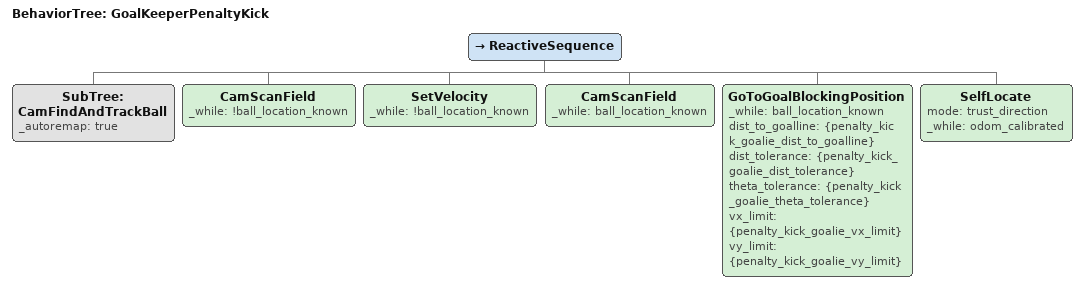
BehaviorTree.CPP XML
<root BTCPP_format="4">
   <include path="./subtree_cam_find_and_track_ball.xml" />
   <include path="./subtree_locate.xml" />
   <BehaviorTree ID="GoalKeeperPenaltyKick">
      <ReactiveSequence>
         <SubTree ID="CamFindAndTrackBall" _autoremap="true" />
         <CamScanField _while="!ball_location_known" />
         <SetVelocity _while="!ball_location_known" />
         <CamScanField _while="ball_location_known" />
         <GoToGoalBlockingPosition
            _while="ball_location_known"
            dist_to_goalline="{penalty_kick_goalie_dist_to_goalline}"
            dist_tolerance="{penalty_kick_goalie_dist_tolerance}"
            theta_tolerance="{penalty_kick_goalie_theta_tolerance}"
            vx_limit="{penalty_kick_goalie_vx_limit}"
            vy_limit="{penalty_kick_goalie_vy_limit}" />
         <SelfLocate mode="trust_direction" _while="odom_calibrated" />
      </ReactiveSequence>
   </BehaviorTree>
</root>
